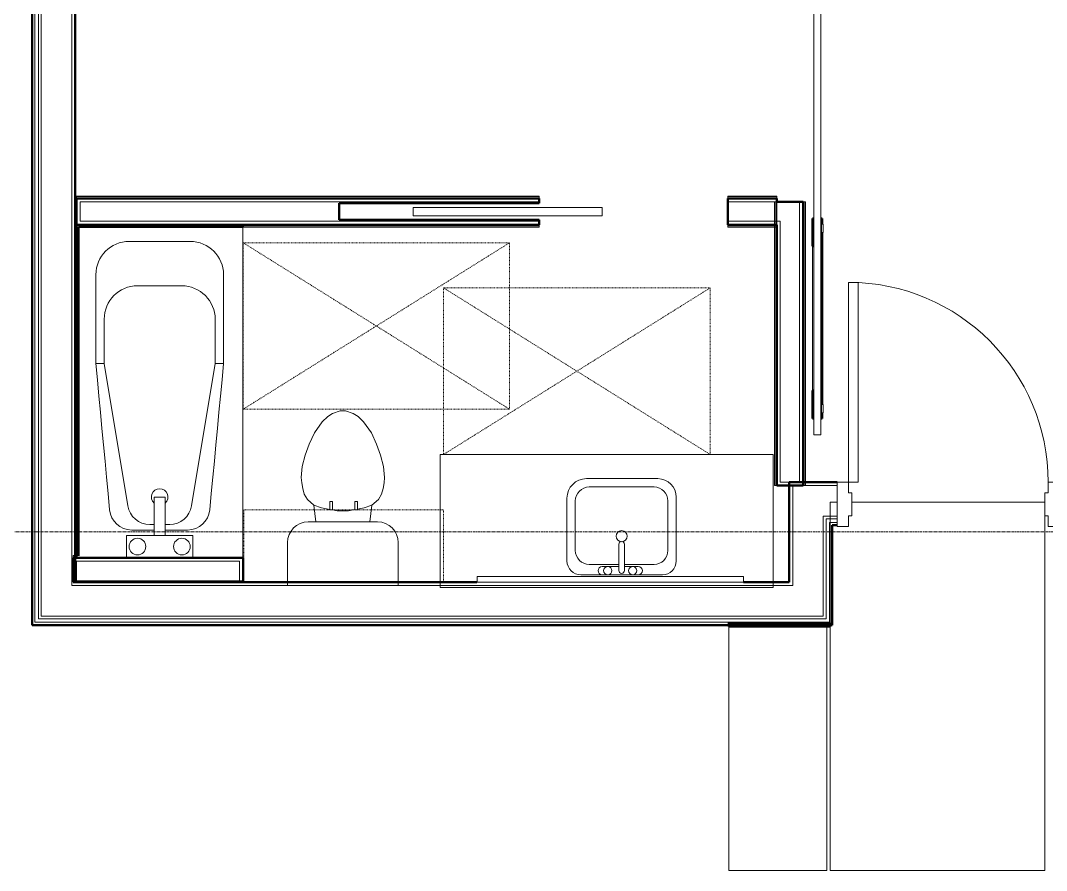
# Model space of a CAD drawing. Header units: inches. Extents: x -4218 to -1830, y 9756 to 12426.
# Drawn here: x -3411.9 to -3227.1, y 10406.2 to 10559.3 of the extents above; entities that cross this region are included whole.
import ezdxf

# ---------------------------------------------------------------- set-up
doc = ezdxf.new("R2010")
doc.units = ezdxf.units.IN
doc.header["$MEASUREMENT"] = 0
doc.linetypes.add('Dash', pattern=[0.25, 0.125, -0.125])
doc.linetypes.add('Grid Line 1_2_', pattern=[0.875, 0.5, -0.125, 0.125, -0.125])
for name, color, linetype, lineweight in [('0-1', 7, 'Continuous', 5), ('0-2', 252, 'Continuous', 9), ('0-3', 7, 'Continuous', 9), ('A-DOOR-1', 7, 'Continuous', 9), ('A-DOOR-2', 50, 'Continuous', 20), ('A-DOOR-3', 250, 'Continuous', 50), ('A-DOOR-FRAM-1', 50, 'Continuous', 20), ('A-FLOR-1', 253, 'Continuous', 9), ('A-FLOR-2', 252, 'Continuous', 9), ('A-FLOR-3', 7, 'Continuous', 9), ('A-GENM-HDLN-1', 7, 'Dash', 9), ('A-WALL-1', 250, 'Continuous', 50), ('A-WALL-2', 10, 'Continuous', 13), ('A-WALL-3', 253, 'Continuous', 9), ('A-WALL-4', 254, 'Continuous', 9), ('A-WALL-5', 252, 'Continuous', 9), ('A-WALL-6', 7, 'Continuous', 9), ('I-WALL-1', 250, 'Continuous', 50), ('I-WALL-2', 254, 'Continuous', 9), ('I-WALL-3', 253, 'Continuous', 9), ('I-WALL-4', 252, 'Continuous', 9), ('P-SANR-FIXT-1', 7, 'Continuous', 9), ('P-SANR-FIXT-2', 252, 'Continuous', 9), ('P-SANR-FIXT-3', 253, 'Continuous', 9), ('P-SANR-FIXT-5', 254, 'Continuous', 9), ('Q-CASE-2', 252, 'Continuous', 9), ('Q-CASE-3', 7, 'Continuous', 9), ('Q-CASE-5', 254, 'Continuous', 9), ('Q-CASE-6', 7, 'Dash', 9), ('S-GRID-1', 1, 'Grid Line 1_2_', 9)]:
    doc.layers.add(name, color=color, linetype=linetype, lineweight=lineweight)

# ---------------------------------------------------------------- blocks, each defined once
blk = doc.blocks.new('Basic Wall _ INT - W4BØF - _5_8 GYP - 2X4 WOOD_BATT_ - 5_8 GYP_ - ___-3177706-BACKGROUND - 1ST FLOOR')
at = {"layer": 'A-WALL-3'}
for p, q in [((-3276.09, 10566.01), (-3275.8, 10566.01)), ((-3276.02, 10565.86), (-3276.02, 10565.81)), ((-3276.02, 10565.79), (-3276.02, 10565.72)), ((-3275.8, 10566.01), (-3275.74, 10566.01)), ((-3276.02, 10565.69), (-3276.02, 10565.6)), ((-3276.09, 10526.66), (-3275.88, 10526.66)), ((-3276.02, 10526.66), (-3276.02, 10523.16)), ((-3275.88, 10526.66), (-3275.8, 10526.66)), ((-3275.8, 10526.66), (-3275.76, 10526.66)), ((-3275.8, 10526.66), (-3275.8, 10526.66)), ((-3275.76, 10526.66), (-3275.72, 10526.66)), ((-3275.72, 10526.66), (-3275.67, 10526.66)), ((-3275.67, 10522.54), (-3275.67, 10526.66)), ((-3276.02, 10523.14), (-3276.02, 10522.54)), ((-3276.02, 10522.39), (-3276.02, 10522.34)), ((-3276.02, 10522.34), (-3276.02, 10522.25)), ((-3276.02, 10522.25), (-3276.02, 10522.13))]:
    blk.add_line(p, q, dxfattribs=at)
at = {"layer": 'A-WALL-4'}
for p, q in [((-3276.02, 10566.01), (-3276.09, 10566.01)), ((-3275.96, 10566.01), (-3276.02, 10566.01)), ((-3275.88, 10566.01), (-3275.94, 10566.01)), ((-3275.81, 10566.01), (-3275.88, 10566.01)), ((-3275.67, 10566.01), (-3275.7, 10566.01)), ((-3276.02, 10526.66), (-3276.09, 10526.66)), ((-3275.96, 10526.66), (-3276.02, 10526.66)), ((-3275.88, 10526.66), (-3275.94, 10526.66)), ((-3275.81, 10526.66), (-3275.88, 10526.66)), ((-3275.67, 10526.66), (-3275.7, 10526.66))]:
    blk.add_line(p, q, dxfattribs=at)
at = {"layer": 'A-WALL-5'}
for p, q in [((-3276.09, 10565.86), (-3276.09, 10565.81)), ((-3276.09, 10565.79), (-3276.09, 10565.72)), ((-3275.74, 10566.01), (-3275.72, 10566.01)), ((-3275.72, 10566.01), (-3275.67, 10566.01)), ((-3275.67, 10562.66), (-3275.67, 10566.01)), ((-3276.09, 10565.7), (-3276.09, 10565.6)), ((-3276.02, 10565.6), (-3276.02, 10562.66)), ((-3276.09, 10562.66), (-3276.02, 10562.66)), ((-3276.02, 10562.66), (-3275.96, 10562.66)), ((-3275.94, 10562.66), (-3275.88, 10562.66)), ((-3275.88, 10562.66), (-3275.81, 10562.66)), ((-3275.7, 10562.66), (-3275.67, 10562.66)), ((-3276.09, 10526.66), (-3276.09, 10523.16)), ((-3275.8, 10526.66), (-3275.8, 10523.16)), ((-3276.09, 10523.14), (-3276.09, 10522.54)), ((-3276.09, 10522.39), (-3276.09, 10522.34)), ((-3276.09, 10522.34), (-3276.09, 10522.25)), ((-3276.09, 10522.25), (-3276.09, 10522.13)), ((-3276.02, 10522.13), (-3276.02, 10475.54)), ((-3275.8, 10523.16), (-3275.8, 10522.54)), ((-3275.67, 10475.54), (-3275.67, 10522.54)), ((-3276.09, 10475.54), (-3276.02, 10475.54)), ((-3276.02, 10475.54), (-3275.96, 10475.54)), ((-3275.94, 10475.54), (-3275.88, 10475.54)), ((-3275.88, 10475.54), (-3275.81, 10475.54)), ((-3275.7, 10475.54), (-3275.67, 10475.54))]:
    blk.add_line(p, q, dxfattribs=at)
at = {"layer": 'A-WALL-6'}
for p, q in [((-3275.8, 10566.01), (-3275.8, 10562.66)), ((-3276.09, 10565.6), (-3276.09, 10562.66)), ((-3275.8, 10562.66), (-3276.09, 10562.66)), ((-3275.72, 10562.66), (-3275.8, 10562.66)), ((-3275.67, 10562.66), (-3275.72, 10562.66)), ((-3276.09, 10522.13), (-3276.09, 10475.54)), ((-3275.8, 10522.54), (-3275.8, 10475.54)), ((-3275.8, 10475.54), (-3276.09, 10475.54)), ((-3275.72, 10475.54), (-3275.8, 10475.54)), ((-3275.67, 10475.54), (-3275.72, 10475.54))]:
    blk.add_line(p, q, dxfattribs=at)
blk = doc.blocks.new('Basic Wall _ INT - W4BØF - _5_8 GYP - 2X4 WOOD_BATT_ - 5_8 GYP_ - ___-3177707-BACKGROUND - 1ST FLOOR')
at = {"layer": 'A-WALL-3'}
for p, q in [((-3270.86, 10566.01), (-3270.84, 10566.01)), ((-3270.84, 10566.01), (-3270.82, 10566.01)), ((-3270.82, 10566.01), (-3270.8, 10566.01)), ((-3270.8, 10566.01), (-3270.51, 10566.01)), ((-3270.57, 10565.78), (-3270.57, 10565.72)), ((-3270.57, 10565.68), (-3270.57, 10565.6)), ((-3270.92, 10475.54), (-3270.92, 10476.16)), ((-3270.88, 10475.54), (-3270.92, 10475.54)), ((-3270.86, 10475.54), (-3270.88, 10475.54)), ((-3270.84, 10475.54), (-3270.86, 10475.54)), ((-3270.8, 10475.54), (-3270.84, 10475.54)), ((-3270.63, 10475.54), (-3270.8, 10475.54)), ((-3270.51, 10475.54), (-3270.63, 10475.54)), ((-3270.57, 10476.16), (-3270.57, 10475.54))]:
    blk.add_line(p, q, dxfattribs=at)
at = {"layer": 'A-WALL-4'}
for p, q in [((-3270.9, 10566.01), (-3270.92, 10566.01)), ((-3270.72, 10566.01), (-3270.78, 10566.01)), ((-3270.57, 10566.01), (-3270.72, 10566.01)), ((-3270.51, 10566.01), (-3270.57, 10566.01)), ((-3270.92, 10475.54), (-3270.9, 10475.54)), ((-3270.78, 10475.54), (-3270.72, 10475.54)), ((-3270.72, 10475.54), (-3270.57, 10475.54)), ((-3270.57, 10475.54), (-3270.51, 10475.54))]:
    blk.add_line(p, q, dxfattribs=at)
at = {"layer": 'A-WALL-5'}
for p, q in [((-3270.92, 10566.01), (-3270.88, 10566.01)), ((-3270.92, 10562.66), (-3270.92, 10566.01)), ((-3270.88, 10566.01), (-3270.86, 10566.01)), ((-3270.51, 10565.78), (-3270.51, 10565.72)), ((-3270.57, 10565.6), (-3270.57, 10562.66)), ((-3270.51, 10565.68), (-3270.51, 10565.6)), ((-3270.92, 10562.66), (-3270.9, 10562.66)), ((-3270.78, 10562.66), (-3270.72, 10562.66)), ((-3270.72, 10562.66), (-3270.57, 10562.66)), ((-3270.57, 10562.66), (-3270.51, 10562.66)), ((-3270.9, 10526.66), (-3270.92, 10526.66)), ((-3270.92, 10476.16), (-3270.92, 10526.66)), ((-3270.72, 10526.66), (-3270.78, 10526.66)), ((-3270.57, 10526.66), (-3270.72, 10526.66)), ((-3270.51, 10526.66), (-3270.57, 10526.66)), ((-3270.57, 10526.66), (-3270.57, 10476.16)), ((-3270.8, 10475.54), (-3270.8, 10476.16)), ((-3270.51, 10476.16), (-3270.51, 10475.54))]:
    blk.add_line(p, q, dxfattribs=at)
at = {"layer": 'A-WALL-6'}
for p, q in [((-3270.8, 10562.66), (-3270.8, 10566.01)), ((-3270.51, 10565.6), (-3270.51, 10562.66)), ((-3270.88, 10562.66), (-3270.92, 10562.66)), ((-3270.8, 10562.66), (-3270.88, 10562.66)), ((-3270.51, 10562.66), (-3270.8, 10562.66)), ((-3270.92, 10526.66), (-3270.88, 10526.66)), ((-3270.88, 10526.66), (-3270.8, 10526.66)), ((-3270.8, 10476.16), (-3270.8, 10526.66)), ((-3270.8, 10526.66), (-3270.51, 10526.66)), ((-3270.51, 10526.66), (-3270.51, 10476.16))]:
    blk.add_line(p, q, dxfattribs=at)
blk = doc.blocks.new('Basic Wall _ INT - W4BØF - _5_8 GYP - 2X4 WOOD_BATT_ - 5_8 GYP_ - ___-3177709-BACKGROUND - 1ST FLOOR')
at = {"layer": 'A-WALL-3'}
for p, q in [((-3276.09, 10522.19), (-3275.98, 10522.19)), ((-3275.95, 10522.19), (-3275.88, 10522.19)), ((-3275.88, 10522.19), (-3275.82, 10522.19)), ((-3275.67, 10522.48), (-3275.67, 10522.41)), ((-3275.67, 10522.41), (-3275.67, 10522.34)), ((-3275.67, 10522.34), (-3275.67, 10522.13))]:
    blk.add_line(p, q, dxfattribs=at)
at = {"layer": 'A-WALL-4'}
for p, q in [((-3275.67, 10522.52), (-3275.67, 10522.54)), ((-3275.67, 10522.34), (-3275.67, 10522.4)), ((-3275.67, 10522.19), (-3275.67, 10522.33)), ((-3275.67, 10522.13), (-3275.67, 10522.19))]:
    blk.add_line(p, q, dxfattribs=at)
at = {"layer": 'A-WALL-5'}
for p, q in [((-3318.47, 10522.54), (-3371.83, 10522.54)), ((-3371.83, 10522.19), (-3318.47, 10522.19)), ((-3318.47, 10522.52), (-3318.47, 10522.54)), ((-3318.47, 10522.34), (-3318.47, 10522.4)), ((-3318.47, 10522.19), (-3318.47, 10522.33)), ((-3318.47, 10522.13), (-3318.47, 10522.19)), ((-3284.47, 10522.54), (-3284.47, 10522.52)), ((-3275.67, 10522.54), (-3284.47, 10522.54)), ((-3284.47, 10522.4), (-3284.47, 10522.34)), ((-3284.47, 10522.33), (-3284.47, 10522.19)), ((-3284.47, 10522.19), (-3284.47, 10522.13)), ((-3284.47, 10522.19), (-3276.09, 10522.19)), ((-3276.09, 10522.13), (-3275.98, 10522.13)), ((-3275.95, 10522.13), (-3275.88, 10522.13)), ((-3275.88, 10522.13), (-3275.82, 10522.13)), ((-3275.67, 10522.54), (-3275.67, 10522.5)), ((-3275.67, 10522.5), (-3275.67, 10522.48))]:
    blk.add_line(p, q, dxfattribs=at)
at = {"layer": 'A-WALL-6'}
for p, q in [((-3371.83, 10522.41), (-3318.47, 10522.41)), ((-3371.83, 10522.13), (-3318.47, 10522.13)), ((-3318.47, 10522.54), (-3318.47, 10522.5)), ((-3318.47, 10522.5), (-3318.47, 10522.41)), ((-3318.47, 10522.41), (-3318.47, 10522.13)), ((-3284.47, 10522.5), (-3284.47, 10522.54)), ((-3284.47, 10522.41), (-3284.47, 10522.5)), ((-3284.47, 10522.41), (-3275.67, 10522.41)), ((-3284.47, 10522.13), (-3284.47, 10522.41)), ((-3284.47, 10522.13), (-3276.09, 10522.13))]:
    blk.add_line(p, q, dxfattribs=at)
blk = doc.blocks.new('Basic Wall _ INT - W4BØF - _5_8 GYP - 2X4 WOOD_BATT_ - 5_8 GYP_ - ___-3177708-BACKGROUND - 1ST FLOOR')
at = {"layer": 'A-WALL-5'}
for p, q in [((-3401.8, 10527.7), (-3401.8, 10527.64)), ((-3401.8, 10527.64), (-3401.8, 10527.5)), ((-3401.8, 10527.64), (-3318.47, 10527.64)), ((-3401.8, 10527.49), (-3401.8, 10527.43)), ((-3401.8, 10527.31), (-3401.8, 10527.29)), ((-3318.47, 10527.29), (-3401.8, 10527.29)), ((-3318.47, 10527.64), (-3318.47, 10527.7)), ((-3318.47, 10527.5), (-3318.47, 10527.64)), ((-3318.47, 10527.43), (-3318.47, 10527.49)), ((-3318.47, 10527.29), (-3318.47, 10527.31)), ((-3284.47, 10527.7), (-3284.47, 10527.64)), ((-3284.47, 10527.64), (-3284.47, 10527.5)), ((-3284.47, 10527.64), (-3275.67, 10527.64)), ((-3284.47, 10527.49), (-3284.47, 10527.43)), ((-3284.47, 10527.31), (-3284.47, 10527.29)), ((-3275.67, 10527.29), (-3284.47, 10527.29)), ((-3275.67, 10527.64), (-3275.67, 10527.7)), ((-3275.67, 10527.5), (-3275.67, 10527.64)), ((-3275.67, 10527.43), (-3275.67, 10527.49)), ((-3275.67, 10527.29), (-3275.67, 10527.31))]:
    blk.add_line(p, q, dxfattribs=at)
at = {"layer": 'A-WALL-6'}
for p, q in [((-3401.8, 10527.41), (-3401.8, 10527.7)), ((-3401.8, 10527.7), (-3318.47, 10527.7)), ((-3318.47, 10527.41), (-3401.8, 10527.41)), ((-3401.8, 10527.33), (-3401.8, 10527.41)), ((-3401.8, 10527.29), (-3401.8, 10527.33)), ((-3318.47, 10527.7), (-3318.47, 10527.41)), ((-3318.47, 10527.41), (-3318.47, 10527.33)), ((-3318.47, 10527.33), (-3318.47, 10527.29)), ((-3284.47, 10527.41), (-3284.47, 10527.7)), ((-3284.47, 10527.7), (-3275.67, 10527.7)), ((-3275.67, 10527.41), (-3284.47, 10527.41)), ((-3284.47, 10527.33), (-3284.47, 10527.41)), ((-3284.47, 10527.29), (-3284.47, 10527.33)), ((-3275.67, 10527.7), (-3275.67, 10527.41)), ((-3275.67, 10527.41), (-3275.67, 10527.33)), ((-3275.67, 10527.33), (-3275.67, 10527.29))]:
    blk.add_line(p, q, dxfattribs=at)
blk = doc.blocks.new('BARN - FLUSH - 3-0 x 7-0 BARN DOOR-2961666-BACKGROUND - 1ST FLOOR')
at = {"layer": 'A-DOOR-1'}
for p, q in [((21, -4.32), (-60, -4.32)), ((-60, -4.95), (-60, -4.32)), ((-60, -5.57), (-60, -4.95)), ((-52, -4.07), (-26, -4.07)), ((21, -4.32), (21, -4.95)), ((21, -4.95), (21, -5.57)), ((-60, -5.57), (21, -5.57)), ((-54.5, -5.67), (-56, -5.67)), ((-56, -5.67), (-56, -6)), ((-54.5, -6), (-56, -6)), ((-54.5, -6), (-54.5, -5.67)), ((-23.5, -6), (-23.5, -5.67)), ((-22, -5.67), (-23.5, -5.67)), ((-22, -6), (-23.5, -6)), ((-22, -5.67), (-22, -6))]:
    blk.add_line(p, q, dxfattribs=at)
at = {"layer": 'A-DOOR-3'}
for p, q in [((-52, -4.07), (-57, -4.07)), ((-57, -4.07), (-57, -4.32)), ((-52, -4.33), (-52, -4.07)), ((-21, -4.07), (-26, -4.07)), ((-26, -4.07), (-26, -4.32)), ((-21, -4.32), (-21, -4.07)), ((-57, -5.57), (-57, -5.82)), ((-57, -5.82), (-56, -5.82)), ((-54.5, -5.82), (-23.5, -5.82)), ((-22, -5.82), (-21, -5.82)), ((-21, -5.82), (-21, -5.57))]:
    blk.add_line(p, q, dxfattribs=at)
blk = doc.blocks.new('POCKET - FLUSH - 2-10 x 6-8-2882530-BACKGROUND - 1ST FLOOR')
at = {"layer": 'A-DOOR-2'}
for p, q in [((-39.67, -0.75), (-39.67, 0.75)), ((-39.67, 0.75), (-5.67, 0.75)), ((-5.67, 0.75), (-5.67, -0.75)), ((-5.67, -0.75), (-39.67, -0.75))]:
    blk.add_line(p, q, dxfattribs=at)
blk = doc.blocks.new('M_Sink Vanity-Square - 500 x 440mm-1372835-BACKGROUND - 1ST FLOOR')
at = {"layer": 'P-SANR-FIXT-1'}
for p, q in [((-5.72, 10.23), (7.14, 10.23)), ((-5.22, 8.73), (6.46, 8.73)), ((-9.22, -4.59), (-9.22, 6.73)), ((-7.72, -2.72), (-7.72, 6.23)), ((8.96, 6.23), (8.96, -2.72)), ((10.46, 6.91), (10.46, -4.59)), ((0.12, -6.33), (0.12, -1.59)), ((1.12, -6.33), (1.12, -1.59)), ((0.12, -5.22), (-5.22, -5.22)), ((6.46, -5.22), (1.12, -5.22)), ((7.96, -7.09), (-6.72, -7.09)), ((-2.88, -5.59), (0.12, -5.59)), ((3.62, -7.09), (-2.88, -7.09)), ((1.12, -5.59), (3.62, -5.59))]:
    blk.add_line(p, q, dxfattribs=at)
for centre, radius, start, end in [((-5.72, 6.73), 3.5, 90, 180), ((7.14, 6.91), 3.32, 360, 90), ((-5.22, 6.23), 2.5, 90, 180), ((6.46, 6.23), 2.5, 360, 90), ((0.62, -0.13), 1, 360, 180), ((0.62, -0.13), 1, 180, 0), ((0.62, -1.59), 0.5, 360, 180), ((-5.22, -2.72), 2.5, 180, 270), ((6.46, -2.72), 2.5, 270, 360), ((-6.72, -4.59), 2.5, 180, 270), ((7.96, -4.59), 2.5, 270, 0), ((-2.88, -6.34), 0.75, 90, 270), ((-1.88, -6.34), 0.75, 360, 180), ((-1.88, -6.34), 0.75, 180, 0), ((0.62, -6.33), 0.5, 180, 0), ((2.62, -6.34), 0.75, 0, 180), ((2.62, -6.34), 0.75, 180, 0), ((3.62, -6.34), 0.75, 270, 90)]:
    blk.add_arc(centre, radius, start, end, dxfattribs=at)
blk = doc.blocks.new('Toilet-Domestic-3D - Toilet-Domestic-3D-V116-BACKGROUND - 1ST FLOOR')
at = {"layer": 'P-SANR-FIXT-1'}
for p, q in [((-9.98, 11.75), (-9.98, 18.85)), ((9.98, 18.85), (9.98, 11.75)), ((6.25, 8.02), (-6.25, 8.02)), ((-4.86, 8.02), (-5.21, 5)), ((4.86, 8.02), (5.21, 5)), ((-2.65, 5.71), (-3.84, 5.5)), ((-1, 6), (-2.16, 5.8)), ((1, 6), (-1, 6)), ((1.85, 5.85), (1, 6)), ((3.84, 5.5), (2.34, 5.76)), ((-6.4, 4), (-6.97, 3)), ((-5.21, 5), (-6.4, 4)), ((-3.84, 5.5), (-5.21, 5)), ((5.21, 5), (3.84, 5.5)), ((6.4, 4), (5.21, 5)), ((6.97, 3), (6.4, 4)), ((-7.24, 2), (-7.41, 1)), ((-6.97, 3), (-7.24, 2)), ((7.24, 2), (6.97, 3)), ((7.41, 1), (7.24, 2)), ((-7.41, 1), (-7.5, 0)), ((7.5, 0), (7.41, 1)), ((-7.5, 0), (-7.33, -1.99)), ((7.33, -1.99), (7.5, 0)), ((-7.33, -1.99), (-6.79, -4)), ((6.79, -4), (7.33, -1.99)), ((-6.79, -4), (-6.06, -6)), ((6.06, -6), (6.79, -4)), ((-6.06, -6), (-5.13, -8)), ((5.13, -8), (6.06, -6)), ((-5.13, -8), (-3.74, -10)), ((3.74, -10), (5.13, -8)), ((-3.74, -10), (-2.74, -11)), ((-2.74, -11), (-1.87, -11.5)), ((1.87, -11.5), (2.74, -11)), ((2.74, -11), (3.74, -10)), ((-1.87, -11.5), (-0.5, -12)), ((-0.5, -12), (0.5, -12)), ((0.5, -12), (1.87, -11.5))]:
    blk.add_line(p, q, dxfattribs=at)
for centre, start, end in [((-6.25, 11.75), 180, 270), ((6.25, 11.75), 270, 360)]:
    blk.add_arc(centre, 3.73, start, end, dxfattribs=at)
at = {"layer": 'P-SANR-FIXT-2'}
for p, q in [((-9.98, 18.85), (-9.98, 19.48)), ((9.98, 19.48), (9.98, 18.85))]:
    blk.add_line(p, q, dxfattribs=at)
at = {"layer": 'P-SANR-FIXT-3'}
blk.add_line((-9.98, 19.48), (9.98, 19.48), dxfattribs=at)
blk = doc.blocks.new('Bath Vanity - Bath Vanity 60_-3150019-BACKGROUND - 1ST FLOOR')
at = {"layer": 'Q-CASE-2'}
for p, q in [((-29.26, 1), (-29.26, 0)), ((30.74, 0), (30.74, 1)), ((-29.26, 0), (30.74, 0))]:
    blk.add_line(p, q, dxfattribs=at)
at = {"layer": 'Q-CASE-3'}
for p, q in [((30.74, 24), (-29.26, 24)), ((-29.26, 24), (-29.26, 1)), ((30.74, 1), (30.74, 24))]:
    blk.add_line(p, q, dxfattribs=at)
blk = doc.blocks.new('Bath Tub - Maestro - 60_x30_-V151-BACKGROUND - 1ST FLOOR')
at = {"layer": 'P-SANR-FIXT-1'}
for p, q in [((35, 26.5), (51, 26.5)), ((35, 26.5), (35, 25)), ((35, 25), (9.35, 20.74)), ((43, 25), (35, 25)), ((4, 21), (0.37, 21)), ((4, 16), (4, 21)), ((57, 20.5), (57, 9.5)), ((5, 16), (5, 20.04)), ((49, 11), (49, 19)), ((6, 16.8), (6, 16)), ((4, 14), (4, 16)), ((4, 16), (10.94, 16)), ((10.94, 14), (10.94, 16)), ((4, 9), (4, 14)), ((10.94, 14), (4, 14)), ((5, 9.96), (5, 14)), ((6, 14), (6, 13.2)), ((9.35, 9.26), (35, 5)), ((0.37, 9), (4, 9)), ((35, 3.5), (35, 5)), ((35, 5), (43, 5)), ((51, 3.5), (35, 3.5)), ((0.37, 0), (59.62, 0))]:
    blk.add_line(p, q, dxfattribs=at)
at = {"layer": 'P-SANR-FIXT-1', "flags": 128}
for points in [[(8.63, 24.03), (11.56, 24.3), (14.49, 24.58), (17.42, 24.85), (20.35, 25.13), (23.28, 25.4), (26.21, 25.68), (29.14, 25.95), (32.07, 26.23), (35, 26.5)], [(35, 3.5), (32.07, 3.77), (29.14, 4.05), (26.21, 4.32), (23.28, 4.6), (20.35, 4.87), (17.42, 5.15), (14.49, 5.42), (11.56, 5.7), (8.63, 5.97)]]:
    blk.add_lwpolyline(points, dxfattribs=at)
at = {"layer": 'P-SANR-FIXT-1'}
for centre, radius, start, end in [((51, 20.5), 6, 360, 90), ((9, 20.04), 4, 95.3558, 180), ((43, 19), 6, 360, 90), ((2, 19), 1.5, 360, 180), ((10, 16.8), 4, 99.4223, 180), ((2, 19), 1.5, 180, 360), ((10.94, 15), 1.5, 360, 137.9289), ((10.94, 15), 1.5, 222.0711, 360), ((10, 13.2), 4, 180, 260.5777), ((2, 11), 1.5, 360, 180), ((2, 11), 1.5, 180, 360), ((9, 9.96), 4, 180, 264.6442), ((43, 11), 6, 270, 0), ((51, 9.5), 6, 270, 360)]:
    blk.add_arc(centre, radius, start, end, dxfattribs=at)
at = {"layer": 'P-SANR-FIXT-2'}
for p, q in [((60, 30), (0, 30)), ((0.37, 21), (0, 21)), ((0, 9), (0.37, 9)), ((0, 0), (0.37, 0)), ((59.62, 0), (60, 0))]:
    blk.add_line(p, q, dxfattribs=at)
at = {"layer": 'P-SANR-FIXT-3'}
for p, q in [((0, 30), (0, 21)), ((60, 0), (60, 29.97)), ((0, 21), (0, 9)), ((0, 9), (0, 0))]:
    blk.add_line(p, q, dxfattribs=at)
at = {"layer": 'P-SANR-FIXT-5'}
blk.add_line((0, 21), (0, 9), dxfattribs=at)
blk = doc.blocks.new('ADA Clearances - 30_x48_-V8-BACKGROUND - 1ST FLOOR')
at = {"layer": 'A-GENM-HDLN-1'}
for p, q in [((15, -24), (-15, 24)), ((-15, -24), (15, 24)), ((15, 24), (-15, 24)), ((-15, 24), (-15, -24)), ((15, -24), (15, 24)), ((-15, -24), (15, -24))]:
    blk.add_line(p, q, dxfattribs=at)
blk = doc.blocks.new('ADA Clearances - 30_x48_-V119-BACKGROUND - 1ST FLOOR')
at = {"layer": 'A-GENM-HDLN-1'}
for p, q in [((15, -24), (-15, 24)), ((-15, -24), (15, 24)), ((15, 24), (-15, 24)), ((15, -24), (15, 24)), ((-15, -24), (15, -24))]:
    blk.add_line(p, q, dxfattribs=at)
blk = doc.blocks.new('BATHROOM MIRROR - BATHROOM MIRROR 48_-3123886-BACKGROUND - 1ST FLOOR')
at = {"layer": 'Q-CASE-3'}
for p, q in [((-23.26, -23), (24.74, -23)), ((-23.26, -23), (-23.26, -24)), ((24.74, -24), (-23.26, -24)), ((24.74, -24), (24.74, -23))]:
    blk.add_line(p, q, dxfattribs=at)
at = {"layer": 'Q-CASE-5'}
blk.add_line((21.74, -24), (-20.26, -24), dxfattribs=at)
blk = doc.blocks.new('300 Series Wall Hung Cabinet_326 - 36_-2909953-BACKGROUND - 1ST FLOOR')
at = {"layer": 'Q-CASE-3'}
for p, q in [((-2.01, 14.69), (-2.5, 14.69)), ((-2.5, 14.69), (-2.5, 13.19)), ((-2.01, 13.19), (-2.5, 13.19)), ((-2.01, 13.19), (-2.01, 14.69)), ((2.49, 14.69), (2, 14.69)), ((2, 14.69), (2, 13.19)), ((2.49, 13.19), (2, 13.19)), ((2.49, 13.19), (2.49, 14.69))]:
    blk.add_line(p, q, dxfattribs=at)
at = {"layer": 'Q-CASE-6'}
for p, q in [((-18, 0.19), (-18, 13.19)), ((-18, 13.19), (18, 13.19)), ((18, 13.19), (18, 0.19)), ((18, 0.19), (-18, 0.19))]:
    blk.add_line(p, q, dxfattribs=at)
blk = doc.blocks.new('Basic Wall _ INT - W4FØF - INT - _5_8 GYP - 2X4 WOOD_BATT__ - ___-3177781-BACKGROUND - 1ST FLOOR')
at = {"layer": 'A-WALL-3'}
for p, q in [((-3402.43, 10462.95), (-3402.43, 10462.89)), ((-3402.43, 10462.89), (-3402.43, 10462.75)), ((-3402.06, 10462.89), (-3402.43, 10462.89)), ((-3402.43, 10462.74), (-3402.43, 10462.68)), ((-3402.43, 10462.56), (-3402.43, 10462.54)), ((-3402.43, 10462.54), (-3402.06, 10462.54))]:
    blk.add_line(p, q, dxfattribs=at)
at = {"layer": 'A-WALL-5'}
for p, q in [((-3402.43, 10462.66), (-3402.43, 10462.95)), ((-3402.06, 10462.95), (-3402.43, 10462.95)), ((-3402.06, 10462.66), (-3402.43, 10462.66)), ((-3402.43, 10462.58), (-3402.43, 10462.66)), ((-3402.43, 10462.54), (-3402.43, 10462.58)), ((-3401.83, 10462.89), (-3402.06, 10462.89)), ((-3402.06, 10462.54), (-3401.83, 10462.54)), ((-3371.8, 10462.89), (-3371.8, 10462.95)), ((-3371.8, 10462.75), (-3371.8, 10462.89)), ((-3371.8, 10462.68), (-3371.8, 10462.74)), ((-3371.8, 10462.54), (-3371.8, 10462.56))]:
    blk.add_line(p, q, dxfattribs=at)
at = {"layer": 'A-WALL-6'}
for p, q in [((-3401.83, 10462.95), (-3402.06, 10462.95)), ((-3401.83, 10462.66), (-3402.06, 10462.66)), ((-3371.8, 10462.95), (-3371.8, 10462.66)), ((-3371.8, 10462.66), (-3371.8, 10462.58)), ((-3371.8, 10462.58), (-3371.8, 10462.54))]:
    blk.add_line(p, q, dxfattribs=at)
blk = doc.blocks.new('CTR - 1st Phase - Unit Layouts_rvt-1-BACKGROUND - 1ST FLOOR')
at = {"layer": 'A-WALL-1'}
for p, q in [((-3318.47, 10527.29), (-3401.8, 10527.29)), ((-3401.8, 10527.29), (-3401.8, 10526.66)), ((-3318.47, 10526.41), (-3318.47, 10527.29)), ((-3275.67, 10527.29), (-3284.47, 10527.29)), ((-3284.47, 10527.29), (-3284.47, 10522.54)), ((-3275.67, 10526.66), (-3275.67, 10527.29)), ((-3401.8, 10526.66), (-3401.8, 10523.16)), ((-3354.47, 10523.41), (-3354.47, 10526.41)), ((-3354.47, 10526.41), (-3318.47, 10526.41)), ((-3270.92, 10526.66), (-3275.67, 10526.66)), ((-3270.92, 10475.54), (-3270.92, 10526.66)), ((-3318.47, 10523.41), (-3354.47, 10523.41)), ((-3318.47, 10522.54), (-3318.47, 10523.41)), ((-3401.83, 10522.54), (-3401.83, 10462.54)), ((-3401.46, 10522.54), (-3401.83, 10522.54)), ((-3401.8, 10523.16), (-3401.8, 10522.54)), ((-3401.8, 10522.54), (-3318.47, 10522.54)), ((-3371.83, 10522.54), (-3401.46, 10522.54)), ((-3401.46, 10462.91), (-3401.46, 10522.16)), ((-3401.46, 10522.16), (-3371.83, 10522.16)), ((-3371.83, 10522.16), (-3371.83, 10522.54)), ((-3284.47, 10522.54), (-3275.67, 10522.54)), ((-3275.67, 10522.54), (-3275.67, 10475.54)), ((-3275.67, 10475.54), (-3275.05, 10475.54)), ((-3275.05, 10475.54), (-3271.55, 10475.54)), ((-3271.55, 10475.54), (-3270.92, 10475.54)), ((-3371.8, 10462.54), (-3402.43, 10462.54)), ((-3402.43, 10462.54), (-3402.43, 10461.91)), ((-3401.83, 10462.54), (-3401.46, 10462.54)), ((-3371.8, 10461.91), (-3371.8, 10462.54)), ((-3402.43, 10461.91), (-3402.43, 10458.41)), ((-3371.8, 10458.41), (-3371.8, 10461.91)), ((-3402.43, 10458.41), (-3402.43, 10458.16)), ((-3402.43, 10458.16), (-3371.8, 10458.16)), ((-3371.8, 10458.16), (-3371.8, 10458.41))]:
    blk.add_line(p, q, dxfattribs=at)
at = {"layer": 'A-WALL-2'}
for p, q in [((-3401.18, 10526.66), (-3401.18, 10523.16)), ((-3401.18, 10526.66), (-3318.47, 10526.66)), ((-3284.47, 10526.66), (-3275.67, 10526.66)), ((-3271.55, 10526.66), (-3271.55, 10476.16)), ((-3401.18, 10523.16), (-3318.47, 10523.16)), ((-3284.47, 10523.16), (-3275.67, 10523.16)), ((-3275.67, 10523.16), (-3275.05, 10523.16)), ((-3275.05, 10523.16), (-3275.05, 10476.16)), ((-3275.05, 10476.16), (-3271.55, 10476.16)), ((-3401.8, 10461.91), (-3401.8, 10458.41)), ((-3401.8, 10461.91), (-3372.43, 10461.91)), ((-3372.43, 10458.41), (-3372.43, 10461.91)), ((-3401.8, 10458.41), (-3402.43, 10458.41)), ((-3402.43, 10458.41), (-3401.8, 10458.41)), ((-3401.8, 10458.41), (-3372.43, 10458.41)), ((-3371.8, 10458.41), (-3372.43, 10458.41)), ((-3372.43, 10458.41), (-3371.8, 10458.41))]:
    blk.add_line(p, q, dxfattribs=at)
at = {"layer": 'A-WALL-3'}
for p, q in [((-3318.47, 10527.29), (-3401.8, 10527.29)), ((-3275.67, 10527.29), (-3284.47, 10527.29)), ((-3270.92, 10476.16), (-3270.92, 10526.66)), ((-3401.8, 10522.54), (-3401.46, 10522.54)), ((-3371.83, 10522.54), (-3401.46, 10522.54)), ((-3371.83, 10522.54), (-3318.47, 10522.54)), ((-3284.47, 10522.54), (-3276.09, 10522.54)), ((-3275.67, 10522.13), (-3275.67, 10475.54)), ((-3272.8, 10475.54), (-3273.42, 10475.54)), ((-3402.43, 10458.16), (-3402.43, 10462.54)), ((-3401.83, 10462.54), (-3402.06, 10462.54)), ((-3401.46, 10462.54), (-3401.83, 10462.54)), ((-3402.43, 10458.16), (-3371.8, 10458.16))]:
    blk.add_line(p, q, dxfattribs=at)
at = {"layer": 'A-WALL-4'}
for p, q in [((-3276.09, 10522.54), (-3275.98, 10522.54)), ((-3275.95, 10522.54), (-3275.88, 10522.54)), ((-3275.88, 10522.54), (-3275.82, 10522.54)), ((-3275.67, 10522.39), (-3275.67, 10522.13)), ((-3270.92, 10475.54), (-3272.8, 10475.54)), ((-3270.92, 10475.54), (-3270.92, 10476.16)), ((-3402.06, 10462.54), (-3402.43, 10462.54))]:
    blk.add_line(p, q, dxfattribs=at)
at = {"layer": 'A-WALL-5'}
for p, q in [((-3401.8, 10522.54), (-3401.8, 10527.29)), ((-3318.47, 10527.29), (-3318.47, 10526.41)), ((-3284.47, 10522.54), (-3284.47, 10527.29)), ((-3275.67, 10527.29), (-3275.67, 10526.66)), ((-3318.47, 10526.41), (-3354.47, 10526.41)), ((-3354.47, 10526.41), (-3354.47, 10523.41)), ((-3275.67, 10526.66), (-3270.92, 10526.66)), ((-3354.47, 10523.41), (-3318.47, 10523.41)), ((-3318.47, 10523.41), (-3318.47, 10522.54)), ((-3401.83, 10522.54), (-3401.83, 10462.54)), ((-3401.46, 10462.91), (-3401.46, 10522.16)), ((-3401.46, 10522.16), (-3371.83, 10522.16)), ((-3371.83, 10522.54), (-3371.83, 10522.16)), ((-3273.42, 10475.54), (-3275.67, 10475.54)), ((-3371.8, 10462.54), (-3371.8, 10458.16))]:
    blk.add_line(p, q, dxfattribs=at)
at = {"layer": '0-2'}
for name, p in [('Basic Wall _ INT - W4BØF - _5_8 GYP - 2X4 WOOD_BATT_ - 5_8 GYP_ - ___-3177706-BACKGROUND - 1ST FLOOR', (0, 0)), ('Basic Wall _ INT - W4BØF - _5_8 GYP - 2X4 WOOD_BATT_ - 5_8 GYP_ - ___-3177707-BACKGROUND - 1ST FLOOR', (0, 0)), ('Basic Wall _ INT - W4BØF - _5_8 GYP - 2X4 WOOD_BATT_ - 5_8 GYP_ - ___-3177708-BACKGROUND - 1ST FLOOR', (0, 0)), ('POCKET - FLUSH - 2-10 x 6-8-2882530-BACKGROUND - 1ST FLOOR', (-3301.47, 10524.91)), ('Basic Wall _ INT - W4BØF - _5_8 GYP - 2X4 WOOD_BATT_ - 5_8 GYP_ - ___-3177709-BACKGROUND - 1ST FLOOR', (0, 0)), ('Bath Vanity - Bath Vanity 60_-3150019-BACKGROUND - 1ST FLOOR', (-3307.04, 10457.16)), ('M_Sink Vanity-Square - 500 x 440mm-1372835-BACKGROUND - 1ST FLOOR', (-3304.24, 10466.56)), ('300 Series Wall Hung Cabinet_326 - 36_-2909953-BACKGROUND - 1ST FLOOR', (-3353.68, 10457.98)), ('Basic Wall _ INT - W4FØF - INT - _5_8 GYP - 2X4 WOOD_BATT__ - ___-3177781-BACKGROUND - 1ST FLOOR', (0, 0)), ('BATHROOM MIRROR - BATHROOM MIRROR 48_-3123886-BACKGROUND - 1ST FLOOR', (-3306.41, 10482.16))]:
    blk.add_blockref(name, p, dxfattribs=at)
for name, p, rotation in [('BARN - FLUSH - 3-0 x 7-0 BARN DOOR-2961666-BACKGROUND - 1ST FLOOR', (-3273.3, 10544.66), 89.99999999999763), ('Bath Tub - Maestro - 60_x30_-V151-BACKGROUND - 1ST FLOOR', (-3371.83, 10462.54), 90.00000000019064), ('ADA Clearances - 30_x48_-V8-BACKGROUND - 1ST FLOOR', (-3347.8, 10504.3), 90.00000000009425), ('ADA Clearances - 30_x48_-V119-BACKGROUND - 1ST FLOOR', (-3311.68, 10496.16), 90.00000000007118), ('Toilet-Domestic-3D - Toilet-Domestic-3D-V116-BACKGROUND - 1ST FLOOR', (-3353.83, 10477.02), 180)]:
    blk.add_blockref(name, p, dxfattribs=dict(at, rotation=rotation))
blk = doc.blocks.new('HOLLOW METAL - UNIT DOOR-2191980-BACKGROUND - 1ST FLOOR')
at = {"layer": 'A-DOOR-1'}
blk.add_arc((18, -4.125), 36, 180, 270, dxfattribs=at)
at = {"layer": 'A-DOOR-2'}
for p, q in [((16.25, -4.125), (18, -4.125)), ((16.25, -40.125), (16.25, -4.125)), ((18, -4.125), (18, -40.125)), ((18, -40.125), (16.25, -40.125))]:
    blk.add_line(p, q, dxfattribs=at)
at = {"layer": 'A-DOOR-FRAM-1'}
for p, q in [((-20, 3.875), (-18, 3.875)), ((-20, -4.125), (-20, 3.875)), ((-18, 3.875), (-18, 1.9375)), ((18, 3.875), (20, 3.875)), ((18, 1.9375), (18, 3.875)), ((20, 3.875), (20, -4.125)), ((-18, 1.9375), (-17.375, 1.9375)), ((-17.375, 1.9375), (-17.375, -2.1875)), ((17.375, 1.9375), (18, 1.9375)), ((17.375, -2.1875), (17.375, 1.9375)), ((-18, -2.1875), (-18, -4.125)), ((-17.375, -2.1875), (-18, -2.1875)), ((18, -2.1875), (17.375, -2.1875)), ((18, -4.125), (18, -2.1875)), ((-18, -4.125), (-20, -4.125)), ((20, -4.125), (18, -4.125))]:
    blk.add_line(p, q, dxfattribs=at)
blk = doc.blocks.new('CTR - 1st Phase - Common Walls_rvt-1-BACKGROUND - 1ST FLOOR')
at = {"layer": 'A-FLOR-1'}
for p, q in [((-3266.67, 10450.79), (-3284.29, 10450.79)), ((-3284.29, 10450.79), (-3284.29, 10450.41)), ((-3266.67, 10450.41), (-3266.67, 10450.79)), ((-3266.05, 10450.79), (-3266.05, 10450.41))]:
    blk.add_line(p, q, dxfattribs=at)
at = {"layer": 'A-FLOR-2'}
for p, q in [((-3264.77, 10472.54), (-3266.05, 10472.54)), ((-3266.05, 10472.54), (-3266.05, 10450.79)), ((-3284.29, 10450.41), (-3284.29, 10450.16)), ((-3266.67, 10450.16), (-3266.67, 10450.41)), ((-3266.05, 10450.41), (-3266.05, 10450.16))]:
    blk.add_line(p, q, dxfattribs=at)
at = {"layer": 'A-FLOR-3'}
for p, q in [((-3227.4, 10472.54), (-3262.15, 10472.54)), ((-3227.4, 10406.19), (-3227.4, 10470.1)), ((-3284.29, 10450.16), (-3284.29, 10406.19)), ((-3266.67, 10406.19), (-3266.67, 10450.16)), ((-3266.05, 10450.16), (-3266.05, 10406.19)), ((-3284.29, 10406.19), (-3266.67, 10406.19)), ((-3266.05, 10406.19), (-3227.4, 10406.19))]:
    blk.add_line(p, q, dxfattribs=at)
at = {"layer": 'A-WALL-2'}
for p, q in [((-3409.3, 10450.91), (-3409.3, 10813.49)), ((-3408.67, 10451.54), (-3408.67, 10813.49)), ((-3408.17, 10452.04), (-3408.17, 10813.49)), ((-3402.67, 10457.54), (-3402.67, 10813.49)), ((-3272.8, 10475.54), (-3272.8, 10457.54)), ((-3272.8, 10475.54), (-3267.3, 10475.54)), ((-3267.3, 10475.54), (-3265.67, 10475.54)), ((-3265.67, 10475.54), (-3264.77, 10475.54)), ((-3267.3, 10470.04), (-3267.3, 10452.04)), ((-3267.3, 10470.04), (-3266.8, 10470.04)), ((-3266.8, 10470.04), (-3265.67, 10470.04)), ((-3265.67, 10470.04), (-3264.77, 10470.04)), ((-3266.8, 10469.54), (-3266.8, 10451.54)), ((-3266.8, 10469.54), (-3266.17, 10469.54)), ((-3266.17, 10469.54), (-3265.67, 10469.54)), ((-3266.17, 10468.91), (-3266.17, 10450.91)), ((-3266.17, 10468.91), (-3265.67, 10468.91)), ((-3265.67, 10469.54), (-3264.77, 10469.54)), ((-3265.67, 10468.91), (-3264.77, 10468.91)), ((-3402.05, 10457.54), (-3402.67, 10457.54)), ((-3402.05, 10457.54), (-3273.42, 10457.54)), ((-3272.8, 10457.54), (-3273.42, 10457.54)), ((-3408.17, 10451.54), (-3408.67, 10451.54)), ((-3402.67, 10452.04), (-3408.17, 10452.04)), ((-3402.05, 10451.54), (-3408.17, 10451.54)), ((-3402.05, 10452.04), (-3402.67, 10452.04)), ((-3402.05, 10452.04), (-3273.42, 10452.04)), ((-3402.05, 10451.54), (-3273.42, 10451.54)), ((-3272.8, 10452.04), (-3273.42, 10452.04)), ((-3267.3, 10451.54), (-3273.42, 10451.54)), ((-3267.3, 10452.04), (-3272.8, 10452.04)), ((-3266.8, 10451.54), (-3267.3, 10451.54)), ((-3408.67, 10450.91), (-3409.3, 10450.91)), ((-3402.05, 10450.91), (-3408.67, 10450.91)), ((-3402.05, 10450.91), (-3273.42, 10450.91)), ((-3266.8, 10450.91), (-3273.42, 10450.91)), ((-3266.17, 10450.91), (-3266.8, 10450.91)), ((-3266.17, 10450.91), (-3266.17, 10450.41)), ((-3266.17, 10450.91), (-3266.17, 10450.41))]:
    blk.add_line(p, q, dxfattribs=at)
at = {"layer": 'I-WALL-1'}
for p, q in [((-3409.8, 10813.49), (-3409.8, 10450.41)), ((-3402.05, 10458.16), (-3402.05, 10813.49)), ((-3272.8, 10476.16), (-3273.42, 10476.16)), ((-3273.42, 10476.16), (-3273.42, 10458.16)), ((-3265.67, 10476.16), (-3272.8, 10476.16)), ((-3264.77, 10476.16), (-3265.67, 10476.16)), ((-3265.67, 10450.41), (-3265.67, 10468.41)), ((-3265.67, 10468.41), (-3264.77, 10468.41)), ((-3329.68, 10458.16), (-3402.05, 10458.16)), ((-3273.42, 10458.16), (-3281.68, 10458.16)), ((-3409.8, 10450.41), (-3409.3, 10450.41)), ((-3409.3, 10450.41), (-3402.05, 10450.41)), ((-3402.05, 10450.41), (-3273.42, 10450.41)), ((-3266.05, 10450.79), (-3284.29, 10450.79)), ((-3284.29, 10450.79), (-3284.29, 10450.16)), ((-3284.29, 10450.16), (-3266.05, 10450.16)), ((-3273.42, 10450.41), (-3266.17, 10450.41)), ((-3266.17, 10450.41), (-3265.67, 10450.41)), ((-3266.05, 10450.16), (-3266.05, 10450.79))]:
    blk.add_line(p, q, dxfattribs=at)
at = {"layer": 'I-WALL-2'}
blk.add_line((-3273.42, 10476.16), (-3271.55, 10476.16), dxfattribs=at)
at = {"layer": 'I-WALL-3'}
for p, q in [((-3273.42, 10476.16), (-3273.42, 10475.54)), ((-3271.55, 10476.16), (-3270.92, 10476.16)), ((-3270.78, 10476.16), (-3270.72, 10476.16)), ((-3270.72, 10476.16), (-3270.63, 10476.16)), ((-3270.63, 10476.16), (-3270.51, 10476.16)), ((-3402.05, 10462.83), (-3402.05, 10462.95)), ((-3402.05, 10462.74), (-3402.05, 10462.83)), ((-3402.05, 10462.68), (-3402.05, 10462.74)), ((-3402.05, 10458.16), (-3402.05, 10462.54)), ((-3371.8, 10458.16), (-3402.05, 10458.16)), ((-3266.05, 10450.41), (-3266.67, 10450.41)), ((-3266.05, 10450.79), (-3266.64, 10450.79))]:
    blk.add_line(p, q, dxfattribs=at)
at = {"layer": 'I-WALL-4'}
for p, q in [((-3409.8, 10813.49), (-3409.8, 10450.41)), ((-3402.05, 10462.95), (-3402.05, 10645.25)), ((-3273.42, 10475.54), (-3273.42, 10458.16)), ((-3270.51, 10476.16), (-3265.67, 10476.16)), ((-3264.77, 10476.16), (-3265.67, 10476.16)), ((-3363.81, 10458.16), (-3371.8, 10458.16)), ((-3336.3, 10458.16), (-3343.86, 10458.16)), ((-3273.42, 10458.16), (-3276.3, 10458.16)), ((-3402.05, 10450.41), (-3409.8, 10450.41)), ((-3402.05, 10450.41), (-3284.29, 10450.41)), ((-3266.67, 10450.16), (-3266.05, 10450.16))]:
    blk.add_line(p, q, dxfattribs=at)
at = {"layer": '0-3', "rotation": 180}
blk.add_blockref('HOLLOW METAL - UNIT DOOR-2191980-BACKGROUND - 1ST FLOOR', (-3244.77, 10472.04), dxfattribs=at)

msp = doc.modelspace()

# ---------------------------------------------------------------- linework, layer by layer
at = {"layer": 'S-GRID-1'}
msp.add_line((-1830.2, 10467.19), (-4168.71, 10467.19), dxfattribs=at)

# ---------------------------------------------------------------- block references
at = {"layer": '0-1'}
for name in ['CTR - 1st Phase - Unit Layouts_rvt-1-BACKGROUND - 1ST FLOOR', 'CTR - 1st Phase - Common Walls_rvt-1-BACKGROUND - 1ST FLOOR']:
    msp.add_blockref(name, (0, 0), dxfattribs=at)

doc.saveas('drawing.dxf')
